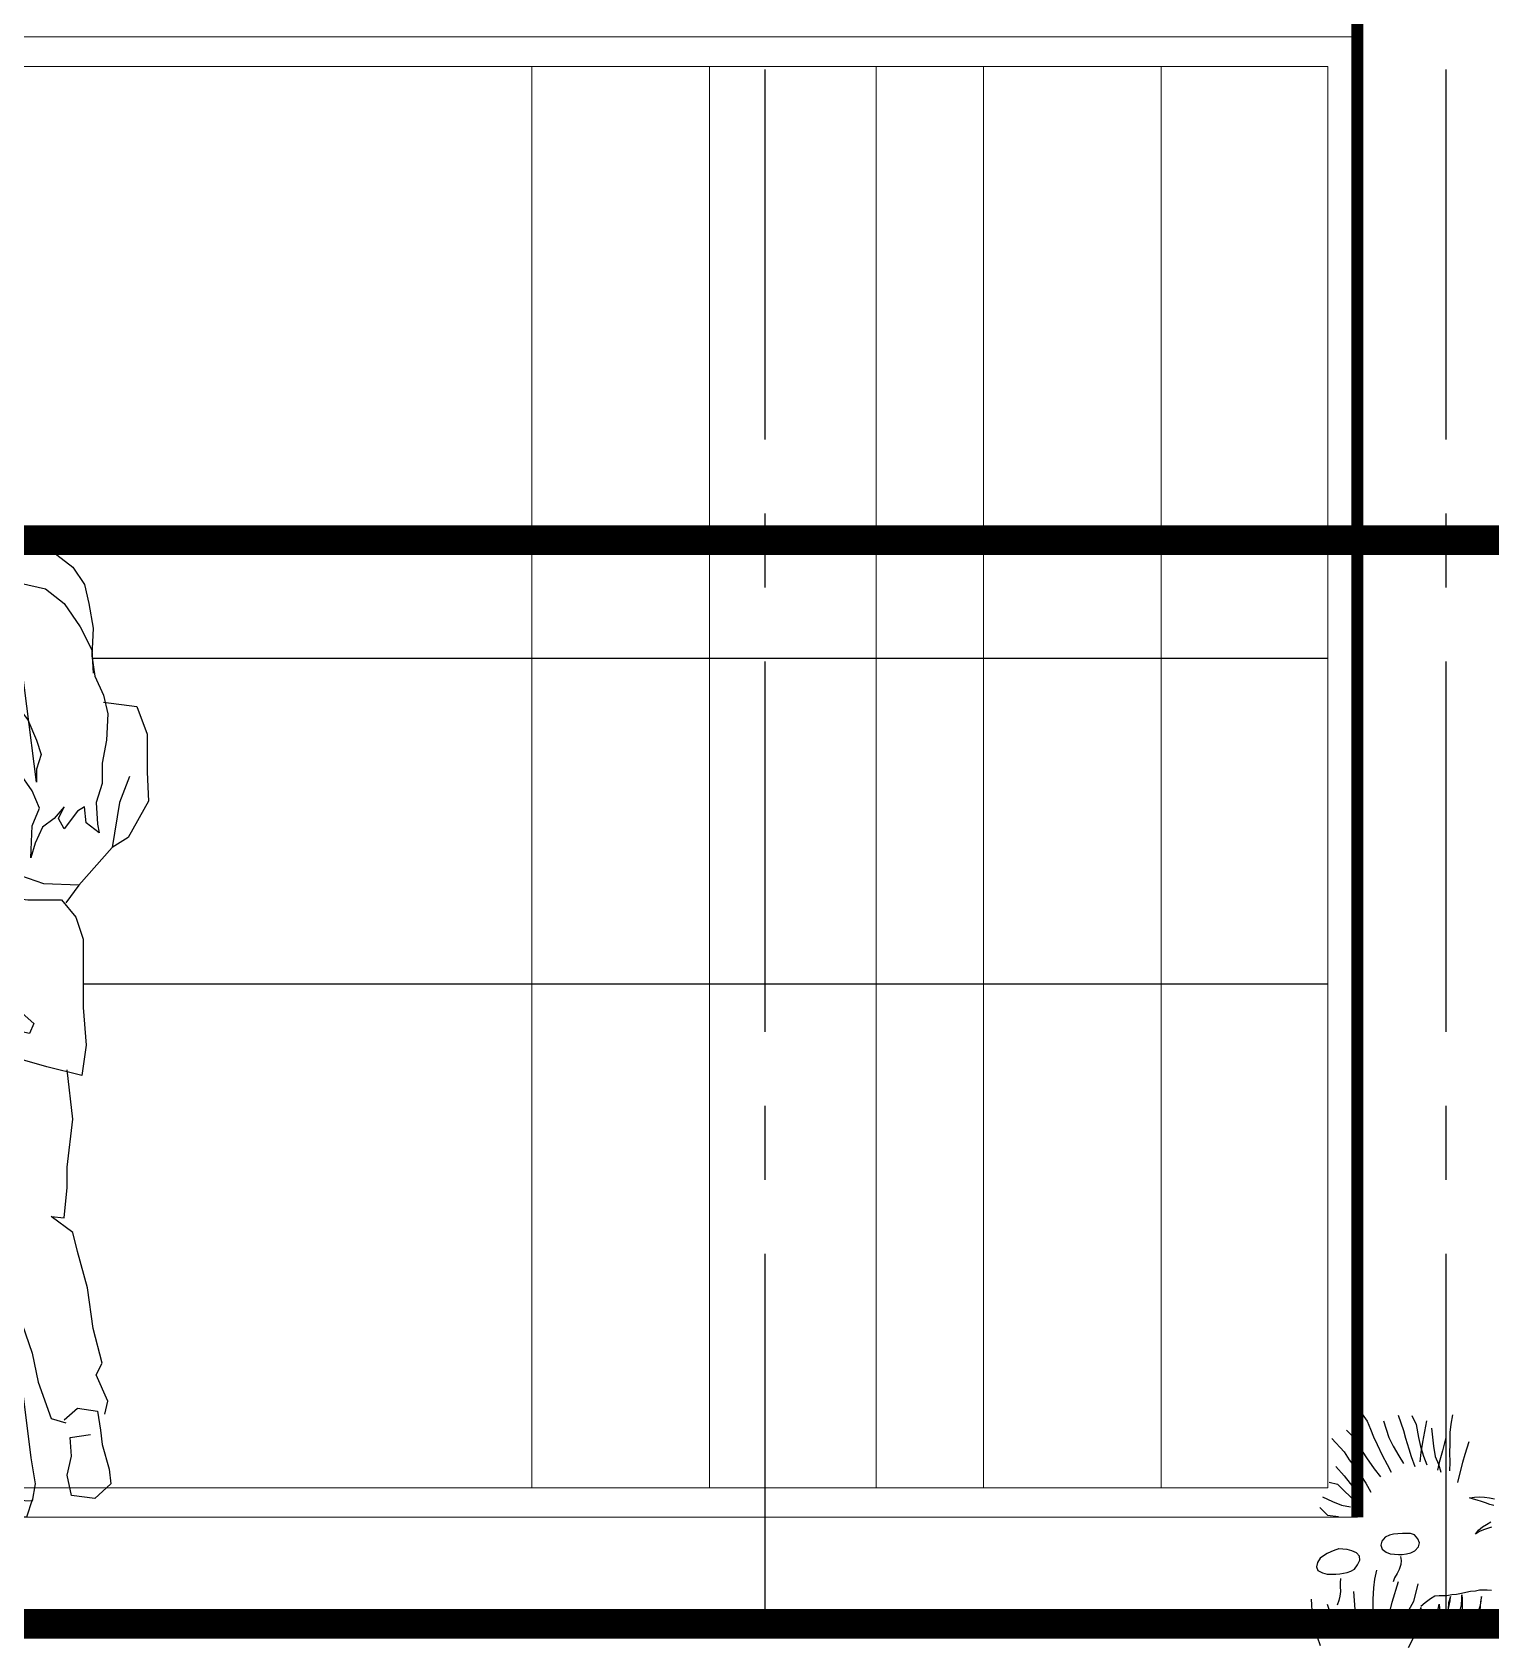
# Model space of a CAD drawing. Header units: metres. Extents: x -58 to 722, y -1100 to 345.
# Drawn here: x 28.999 to 31.461, y 103.931 to 106.659 of the extents above; entities that cross this region are included whole.
import ezdxf

# ---------------------------------------------------------------- set-up
doc = ezdxf.new("R2010")
doc.units = ezdxf.units.M
doc.header["$MEASUREMENT"] = 0
doc.linetypes.add('CENTER2', pattern=[1.125, 0.75, -0.125, 0.125, -0.125])
doc.linetypes.add('CENTERX2', pattern=[4, 2.5, -0.5, 0.5, -0.5])
doc.layers.get('0').update_dxf_attribs({"color": 255})
doc.layers.add('FSR_ARQ_002MURO', color=150, linetype='Continuous', lineweight=30)
doc.layers.add('FSR_ARQ_013VENTANAS', color=4, linetype='Continuous', lineweight=5)
for name, color, linetype in [('FSR_ARQ_005VEGETACION', 64, 'Continuous'), ('FSR_ARQ_008MOBILIARIO', 115, 'Continuous'), ('FSR_ARQ_016EJES', 135, 'CENTER2'), ('FSR_ARQ_024LINEACORTE', 10, 'Continuous')]:
    doc.layers.add(name, color=color, linetype=linetype)

# ---------------------------------------------------------------- blocks, each defined once
blk = doc.blocks.new('arbustos 01')
at = {"layer": 'FSR_ARQ_005VEGETACION', "color": 104}
for p, q in [((189.3684, -31.6917), (189.3717, -31.709)), ((189.381, -31.7002), (189.381, -31.7343)), ((189.4449, -31.6932), (189.4369, -31.7097)), ((189.4707, -31.6923), (189.4602, -31.7214)), ((189.5421, -31.6843), (189.5284, -31.7034)), ((189.3717, -31.709), (189.3735, -31.725)), ((189.3735, -31.725), (189.3737, -31.7464)), ((189.4077, -31.7169), (189.4041, -31.7505)), ((189.4175, -31.703), (189.425, -31.7433)), ((189.4369, -31.7097), (189.4322, -31.7345)), ((189.4602, -31.7214), (189.4565, -31.7358)), ((189.4979, -31.703), (189.4882, -31.7344)), ((189.5225, -31.7185), (189.5167, -31.7329)), ((189.5284, -31.7034), (189.5225, -31.7185)), ((189.5676, -31.7205), (189.5526, -31.7358)), ((189.3382, -31.7421), (189.3453, -31.7663)), ((189.3737, -31.7464), (189.374, -31.7631)), ((189.381, -31.7343), (189.3873, -31.7593)), ((189.3873, -31.7593), (189.3938, -31.781)), ((189.4041, -31.7505), (189.4009, -31.7698)), ((189.4284, -31.7511), (189.4231, -31.7696)), ((189.425, -31.7433), (189.428, -31.7627)), ((189.4322, -31.7345), (189.4284, -31.7511)), ((189.4505, -31.7558), (189.446, -31.7702)), ((189.4565, -31.7358), (189.4505, -31.7558)), ((189.4796, -31.7508), (189.4695, -31.7686)), ((189.4882, -31.7344), (189.4796, -31.7508)), ((189.5101, -31.7473), (189.5007, -31.7672)), ((189.5167, -31.7329), (189.5101, -31.7473)), ((189.5426, -31.7529), (189.5297, -31.7727)), ((189.5526, -31.7358), (189.5426, -31.7529)), ((189.5715, -31.7611), (189.5621, -31.7762)), ((189.5951, -31.736), (189.5715, -31.7611)), ((189.3453, -31.7663), (189.3498, -31.781)), ((189.3498, -31.781), (189.3549, -31.8005)), ((189.374, -31.7631), (189.3736, -31.7804)), ((189.3736, -31.7804), (189.374, -31.797)), ((189.395, -31.7842), (189.3905, -31.7994)), ((189.3938, -31.781), (189.3969, -31.7956)), ((189.4009, -31.7698), (189.395, -31.7842)), ((189.4231, -31.7696), (189.4165, -31.7854)), ((189.428, -31.7627), (189.4297, -31.7801)), ((189.446, -31.7702), (189.4394, -31.7888)), ((189.4695, -31.7686), (189.4602, -31.7829)), ((189.4913, -31.785), (189.4834, -31.7994)), ((189.5007, -31.7672), (189.4913, -31.785)), ((189.5297, -31.7727), (189.5154, -31.7931)), ((189.5621, -31.7762), (189.5472, -31.7952)), ((189.5872, -31.7885), (189.5715, -31.8062)), ((189.3549, -31.8005), (189.3594, -31.8186)), ((189.5154, -31.7931), (189.5039, -31.8081)), ((189.5314, -31.8198), (189.522, -31.8369)), ((189.5472, -31.7952), (189.5314, -31.8198)), ((189.5608, -31.8205), (189.5458, -31.8382)), ((189.5715, -31.8062), (189.5608, -31.8205)), ((189.5841, -31.8216), (189.5707, -31.8358)), ((189.6002, -31.8181), (189.5841, -31.8216)), ((189.2989, -31.8473), (189.2897, -31.8496)), ((189.3088, -31.8461), (189.2989, -31.8473)), ((189.3186, -31.8459), (189.3088, -31.8461)), ((189.3143, -31.8545), (189.3222, -31.852)), ((189.3273, -31.8462), (189.3186, -31.8459)), ((189.3222, -31.852), (189.3294, -31.8499)), ((189.3366, -31.8476), (189.3273, -31.8462)), ((189.3294, -31.8499), (189.3366, -31.8476)), ((189.5707, -31.8358), (189.553, -31.852)), ((189.6123, -31.8454), (189.5937, -31.8544)), ((189.2911, -31.8621), (189.2988, -31.8597)), ((189.2988, -31.8597), (189.3068, -31.8569)), ((189.3068, -31.8569), (189.3143, -31.8545)), ((189.5769, -31.861), (189.5602, -31.8641)), ((189.5937, -31.8544), (189.5769, -31.861)), ((189.6028, -31.8803), (189.5826, -31.8826)), ((189.6174, -31.8656), (189.6028, -31.8803)), ((189.2955, -31.9026), (189.3031, -31.9051)), ((189.3048, -31.8973), (189.2967, -31.8927)), ((189.3031, -31.9051), (189.3105, -31.9076)), ((189.312, -31.9016), (189.3048, -31.8973)), ((189.3105, -31.9076), (189.3178, -31.9104)), ((189.3198, -31.9082), (189.312, -31.9016)), ((189.3178, -31.9104), (189.3252, -31.9156)), ((189.3252, -31.9156), (189.3198, -31.9082)), ((189.4401, -31.917), (189.4473, -31.9141)), ((189.4473, -31.9141), (189.4548, -31.9142)), ((189.4548, -31.9142), (189.4619, -31.9144)), ((189.4304, -31.9318), (189.4334, -31.9244)), ((189.4322, -31.9391), (189.4304, -31.9318)), ((189.4393, -31.9468), (189.4322, -31.9391)), ((189.4334, -31.9244), (189.4401, -31.917)), ((189.4625, -31.9144), (189.4708, -31.9149)), ((189.4708, -31.9149), (189.4793, -31.9159)), ((189.4793, -31.9159), (189.4866, -31.9175)), ((189.4866, -31.9175), (189.495, -31.9211)), ((189.5005, -31.9435), (189.4929, -31.9496)), ((189.495, -31.9211), (189.5014, -31.9289)), ((189.5029, -31.9362), (189.5005, -31.9435)), ((189.5014, -31.9289), (189.5029, -31.9362)), ((189.5661, -31.9446), (189.5744, -31.9437)), ((189.5744, -31.9437), (189.5823, -31.9429)), ((189.582, -31.9429), (189.5892, -31.9455)), ((189.4467, -31.9506), (189.4393, -31.9468)), ((189.4546, -31.9524), (189.4467, -31.9506)), ((189.4627, -31.9535), (189.4546, -31.9524)), ((189.4698, -31.9536), (189.4627, -31.9535)), ((189.4658, -31.9576), (189.4647, -31.9651)), ((189.4647, -31.9651), (189.4654, -31.9727)), ((189.4654, -31.9727), (189.4689, -31.9818)), ((189.4771, -31.9532), (189.4698, -31.9536)), ((189.4852, -31.9523), (189.4771, -31.9532)), ((189.4929, -31.9496), (189.4852, -31.9523)), ((189.5425, -31.9647), (189.5432, -31.9572)), ((189.5466, -31.9732), (189.5425, -31.9647)), ((189.5432, -31.9572), (189.5484, -31.9507)), ((189.5524, -31.981), (189.5466, -31.9732)), ((189.5484, -31.9507), (189.5572, -31.9467)), ((189.5572, -31.9467), (189.5661, -31.9446)), ((189.5892, -31.9455), (189.5967, -31.9487)), ((189.5967, -31.9487), (189.6038, -31.9522)), ((189.6038, -31.9522), (189.6105, -31.956)), ((189.6105, -31.956), (189.617, -31.9605)), ((189.617, -31.9605), (189.6221, -31.9691)), ((189.6221, -31.9691), (189.6234, -31.9771)), ((189.4689, -31.9818), (189.4726, -31.9896)), ((189.4705, -32.0048), (189.4821, -32.0441)), ((189.4705, -32.0048), (189.4821, -32.0441)), ((189.4726, -31.9896), (189.4771, -31.9975)), ((189.4771, -31.9975), (189.4797, -32.0048)), ((189.5114, -31.983), (189.515, -32.0002)), ((189.515, -32.0002), (189.517, -32.0161)), ((189.5594, -31.9852), (189.5524, -31.981)), ((189.5661, -31.9875), (189.5594, -31.9852)), ((189.5731, -31.989), (189.5661, -31.9875)), ((189.5802, -31.9901), (189.5731, -31.989)), ((189.5786, -31.9987), (189.5795, -32.0068)), ((189.5786, -31.9987), (189.5795, -32.0068)), ((189.5876, -31.9906), (189.5802, -31.9901)), ((189.595, -31.9906), (189.5876, -31.9906)), ((189.6034, -31.9905), (189.595, -31.9906)), ((189.6122, -31.9879), (189.6034, -31.9905)), ((189.621, -31.9839), (189.6122, -31.9879)), ((189.6234, -31.9771), (189.621, -31.9839)), ((189.2952, -32.0211), (189.3034, -32.0205)), ((189.3034, -32.0205), (189.3108, -32.0206)), ((189.3108, -32.0206), (189.3182, -32.0207)), ((189.3149, -32.0416), (189.3144, -32.0325)), ((189.3144, -32.0325), (189.3161, -32.0428)), ((189.3182, -32.0207), (189.3256, -32.0223)), ((189.3256, -32.0223), (189.3345, -32.0232)), ((189.3345, -32.0232), (189.3434, -32.0248)), ((189.3434, -32.0248), (189.3515, -32.0271)), ((189.351, -32.0297), (189.3506, -32.0372)), ((189.3508, -32.0378), (189.351, -32.0297)), ((189.3515, -32.0271), (189.3612, -32.0287)), ((189.3612, -32.0287), (189.3701, -32.0296)), ((189.3701, -32.0296), (189.379, -32.0312)), ((189.3728, -32.0405), (189.3726, -32.0327)), ((189.3726, -32.0327), (189.3758, -32.0445)), ((189.379, -32.0312), (189.3864, -32.0313)), ((189.3864, -32.0313), (189.3938, -32.0314)), ((189.3938, -32.0314), (189.402, -32.0322)), ((189.402, -32.0322), (189.4101, -32.0368)), ((189.4334, -32.0087), (189.4419, -32.0417)), ((189.4334, -32.0087), (189.4419, -32.0417)), ((189.517, -32.0161), (189.5177, -32.0376)), ((189.5541, -32.0231), (189.5516, -32.0567)), ((189.5541, -32.0231), (189.5516, -32.0567)), ((189.5791, -32.0141), (189.5789, -32.0234)), ((189.5791, -32.0141), (189.5789, -32.0234)), ((189.5789, -32.0234), (189.5798, -32.0322)), ((189.5789, -32.0234), (189.5798, -32.0322)), ((189.5795, -32.0068), (189.5791, -32.0141)), ((189.5795, -32.0068), (189.5791, -32.0141)), ((189.5798, -32.0322), (189.5821, -32.0402)), ((189.5798, -32.0322), (189.5821, -32.0402)), ((189.3042, -32.0752), (189.2932, -32.0609)), ((189.3163, -32.0488), (189.3149, -32.0416)), ((189.3161, -32.0428), (189.3169, -32.0509)), ((189.3189, -32.0585), (189.3163, -32.0488)), ((189.3169, -32.0509), (189.3171, -32.0594)), ((189.3171, -32.0594), (189.3169, -32.0702)), ((189.3218, -32.0664), (189.3189, -32.0585)), ((189.3502, -32.0616), (189.3498, -32.0698)), ((189.3503, -32.0538), (189.3502, -32.0616)), ((189.3504, -32.0457), (189.3503, -32.0538)), ((189.3506, -32.0372), (189.3504, -32.0457)), ((189.3519, -32.0484), (189.3508, -32.0378)), ((189.3536, -32.0563), (189.3519, -32.0484)), ((189.3562, -32.0638), (189.3536, -32.0563)), ((189.3639, -32.076), (189.3562, -32.0638)), ((189.3745, -32.0493), (189.3728, -32.0405)), ((189.3765, -32.0575), (189.3745, -32.0493)), ((189.3758, -32.0445), (189.3765, -32.0572)), ((189.3765, -32.0572), (189.3764, -32.0665)), ((189.3788, -32.0653), (189.3765, -32.0575)), ((189.3817, -32.0726), (189.3788, -32.0653)), ((189.3935, -32.0472), (189.3928, -32.055)), ((189.3928, -32.055), (189.393, -32.0658)), ((189.3952, -32.0562), (189.3935, -32.0472)), ((189.3963, -32.065), (189.3952, -32.0562)), ((189.3998, -32.0756), (189.3963, -32.065)), ((189.4101, -32.0368), (189.4196, -32.0444)), ((189.412, -32.0599), (189.4249, -32.0816)), ((189.412, -32.0599), (189.4249, -32.0816)), ((189.4196, -32.0444), (189.4277, -32.0512)), ((189.4278, -32.053), (189.4277, -32.0603)), ((189.4277, -32.0603), (189.4279, -32.0675)), ((189.4289, -32.0612), (189.4278, -32.053)), ((189.4303, -32.0685), (189.4289, -32.0612)), ((189.4419, -32.0417), (189.4544, -32.0643)), ((189.4419, -32.0417), (189.4544, -32.0643)), ((189.4544, -32.0643), (189.4661, -32.0836)), ((189.4544, -32.0643), (189.4661, -32.0836)), ((189.4821, -32.0441), (189.4872, -32.0631)), ((189.4821, -32.0441), (189.4872, -32.0631)), ((189.4872, -32.0631), (189.4907, -32.0802)), ((189.4872, -32.0631), (189.4907, -32.0802)), ((189.5177, -32.0376), (189.5183, -32.0542)), ((189.5183, -32.0542), (189.5182, -32.0716)), ((189.5516, -32.0567), (189.549, -32.0761)), ((189.5516, -32.0567), (189.549, -32.0761)), ((189.5821, -32.0402), (189.585, -32.049)), ((189.5821, -32.0402), (189.585, -32.049)), ((189.6035, -32.0472), (189.5979, -32.0641)), ((189.6035, -32.0472), (189.5979, -32.0641)), ((189.5979, -32.0641), (189.5997, -32.0861)), ((189.5979, -32.0641), (189.5997, -32.0861)), ((189.6335, -32.0376), (189.6321, -32.0704)), ((189.6335, -32.0376), (189.6321, -32.0704)), ((189.3129, -32.078), (189.3042, -32.0752)), ((189.3169, -32.0702), (189.3129, -32.078)), ((189.3265, -32.0737), (189.3218, -32.0664)), ((189.3382, -32.0829), (189.3265, -32.0737)), ((189.347, -32.0776), (189.3382, -32.0829)), ((189.3417, -32.0668), (189.3491, -32.0728)), ((189.3461, -32.0937), (189.3444, -32.0841)), ((189.3508, -32.1029), (189.3461, -32.0937)), ((189.3498, -32.0698), (189.347, -32.0776)), ((189.3491, -32.0728), (189.3572, -32.0796)), ((189.3572, -32.0796), (189.3645, -32.0849)), ((189.3612, -32.09), (189.359, -32.0984)), ((189.3638, -32.0979), (189.3612, -32.09)), ((189.3724, -32.0752), (189.3639, -32.076)), ((189.3645, -32.0849), (189.3726, -32.0895)), ((189.3764, -32.0665), (189.3724, -32.0752)), ((189.3726, -32.0895), (189.3807, -32.0955)), ((189.3777, -32.0945), (189.377, -32.102)), ((189.3806, -32.1021), (189.3777, -32.0945)), ((189.3807, -32.0955), (189.3881, -32.1015)), ((189.3897, -32.0821), (189.3817, -32.0726)), ((189.3926, -32.0746), (189.3897, -32.0821)), ((189.393, -32.0658), (189.3926, -32.0746)), ((189.4084, -32.085), (189.3998, -32.0756)), ((189.4159, -32.0888), (189.4084, -32.085)), ((189.4235, -32.0846), (189.4159, -32.0888)), ((189.4275, -32.0766), (189.4235, -32.0846)), ((189.4249, -32.0816), (189.433, -32.0946)), ((189.4249, -32.0816), (189.433, -32.0946)), ((189.4279, -32.0675), (189.4275, -32.0766)), ((189.433, -32.0946), (189.4428, -32.1122)), ((189.433, -32.0946), (189.4428, -32.1122)), ((189.4661, -32.0836), (189.4728, -32.097)), ((189.4661, -32.0836), (189.4728, -32.097)), ((189.5182, -32.0716), (189.5189, -32.0882)), ((189.5436, -32.0907), (189.5396, -32.106)), ((189.5436, -32.0907), (189.5396, -32.106)), ((189.549, -32.0761), (189.5436, -32.0907)), ((189.549, -32.0761), (189.5436, -32.0907)), ((189.5726, -32.0902), (189.5723, -32.0978)), ((189.5726, -32.0902), (189.5723, -32.0978)), ((189.5727, -32.0827), (189.5726, -32.0902)), ((189.5727, -32.0827), (189.5726, -32.0902)), ((189.5731, -32.0751), (189.5727, -32.0827)), ((189.5731, -32.0751), (189.5727, -32.0827)), ((189.5753, -32.0674), (189.5731, -32.0751)), ((189.5753, -32.0674), (189.5731, -32.0751)), ((189.5997, -32.0861), (189.6, -32.1078)), ((189.5997, -32.0861), (189.6, -32.1078)), ((189.6278, -32.0885), (189.6225, -32.1082)), ((189.6278, -32.0885), (189.6225, -32.1082)), ((189.6321, -32.0704), (189.6278, -32.0885)), ((189.6321, -32.0704), (189.6278, -32.0885)), ((189.359, -32.0984), (189.3508, -32.1029)), ((189.3694, -32.1052), (189.3638, -32.0979)), ((189.377, -32.102), (189.3694, -32.1052)), ((189.3881, -32.1015), (189.3806, -32.1021)), ((189.3881, -32.1015), (189.3962, -32.1024)), ((189.3962, -32.1024), (189.4036, -32.1047)), ((189.4036, -32.1047), (189.4125, -32.1063)), ((189.4125, -32.1063), (189.4206, -32.1072)), ((189.4206, -32.1072), (189.4288, -32.1095)), ((189.4428, -32.1122), (189.4517, -32.1287)), ((189.4428, -32.1122), (189.4517, -32.1287)), ((189.5723, -32.0978), (189.5722, -32.1053)), ((189.5723, -32.0978), (189.5722, -32.1053)), ((189.6225, -32.1082), (189.617, -32.1245)), ((189.6225, -32.1082), (189.617, -32.1245))]:
    blk.add_line(p, q, dxfattribs=at)
blk = doc.blocks.new('A$C097E3A36')
for p, q in [((0.2012, 1.651), (0.1693, 1.6363)), ((0.2306, 1.6461), (0.2012, 1.651)), ((0.238, 1.6265), (0.2306, 1.6461)), ((0.1693, 1.6363), (0.1276, 1.6044)), ((0.1889, 1.2413), (0.238, 1.6265)), ((0.238, 1.6265), (0.2159, 1.5774)), ((0.2674, 1.6314), (0.238, 1.6265)), ((0.287, 1.6289), (0.2674, 1.6314)), ((0.2919, 1.5848), (0.287, 1.6289)), ((0.1276, 1.6044), (0.1079, 1.575)), ((0.2919, 1.5357), (0.2919, 1.5848)), ((0.1079, 1.575), (0.1006, 1.5431)), ((0.1742, 1.5676), (0.1423, 1.5431)), ((0.2159, 1.5774), (0.1742, 1.5676)), ((0.1006, 1.5431), (0.0932, 1.5014)), ((0.1423, 1.5431), (0.1153, 1.5038)), ((0.2944, 1.5087), (0.2919, 1.5357)), ((0.0932, 1.5014), (0.0957, 1.4548)), ((0.1153, 1.5038), (0.0957, 1.4646)), ((0.287, 1.4474), (0.2944, 1.5087)), ((0.3606, 1.5087), (0.3533, 1.4867)), ((0.3704, 1.4891), (0.3606, 1.5063)), ((0.3606, 1.5063), (0.3606, 1.5063)), ((0.3803, 1.5112), (0.3704, 1.4891)), ((0.3999, 1.4989), (0.3803, 1.5112)), ((0.2478, 1.4646), (0.238, 1.4891)), ((0.3582, 1.4768), (0.341, 1.4621)), ((0.3533, 1.4867), (0.368, 1.4719)), ((0.417, 1.4965), (0.3999, 1.4989)), ((0.4342, 1.494), (0.417, 1.4965)), ((0.4538, 1.4818), (0.4342, 1.494)), ((0.4735, 1.445), (0.4538, 1.4818)), ((0.0957, 1.4548), (0.0908, 1.4204)), ((0.0957, 1.4646), (0.0932, 1.4253)), ((0.2527, 1.4376), (0.2478, 1.4646)), ((0.2478, 1.4474), (0.2478, 1.4106)), ((0.2625, 1.4082), (0.287, 1.4474)), ((0.341, 1.4621), (0.3287, 1.4376)), ((0.368, 1.4719), (0.3753, 1.4548)), ((0.3753, 1.4548), (0.3753, 1.44)), ((0.0908, 1.4204), (0.0761, 1.3885)), ((0.2551, 1.4008), (0.2527, 1.4376)), ((0.3287, 1.4376), (0.3336, 1.418)), ((0.3753, 1.44), (0.3852, 1.4204)), ((0.3852, 1.4204), (0.3852, 1.3934)), ((0.3876, 1.44), (0.4072, 1.4327)), ((0.4072, 1.4327), (0.4121, 1.4082)), ((0.4808, 1.4204), (0.4735, 1.445)), ((0.4784, 1.3812), (0.4808, 1.4204)), ((0.2478, 1.4106), (0.2232, 1.3714)), ((0.2502, 1.3763), (0.2551, 1.4008)), ((0.3238, 1.4082), (0.3214, 1.3861)), ((0.3336, 1.418), (0.3238, 1.4082)), ((0.3852, 1.3934), (0.3753, 1.3714)), ((0.4121, 1.4082), (0.4072, 1.3861)), ((0.4612, 1.391), (0.4588, 1.418)), ((0.0196, 1.3689), (0.0025, 1.3223)), ((0.0761, 1.3763), (0.0196, 1.3689)), ((0.0761, 1.3885), (0.0687, 1.3566)), ((0.2232, 1.3714), (0.2036, 1.3468)), ((0.2699, 1.3738), (0.2502, 1.391)), ((0.2576, 1.3321), (0.2502, 1.3763)), ((0.3067, 1.3714), (0.2699, 1.3738)), ((0.3459, 1.3591), (0.3067, 1.3714)), ((0.3214, 1.3861), (0.3238, 1.3738)), ((0.3753, 1.3714), (0.368, 1.3468)), ((0.4072, 1.3861), (0.4048, 1.364)), ((0.4048, 1.364), (0.4048, 1.3444)), ((0.4342, 1.3738), (0.4416, 1.3591)), ((0.4588, 1.364), (0.4612, 1.391)), ((0.4612, 1.364), (0.4784, 1.3812)), ((0.0687, 1.3566), (0.0711, 1.3125)), ((0.2036, 1.3468), (0.1889, 1.3125)), ((0.3729, 1.3395), (0.3459, 1.3591)), ((0.368, 1.3468), (0.3803, 1.3247)), ((0.3876, 1.3051), (0.3729, 1.3395)), ((0.4048, 1.3444), (0.4121, 1.3346)), ((0.4391, 1.3247), (0.4514, 1.3419)), ((0.4416, 1.3591), (0.4514, 1.3517)), ((0.4514, 1.3517), (0.4588, 1.3493)), ((0.4514, 1.3419), (0.4538, 1.3444)), ((0.0025, 1.3223), (0.0025, 1.2585)), ((0.0711, 1.3125), (0.0785, 1.2732)), ((0.1889, 1.3125), (0.1815, 1.2879)), ((0.2478, 1.2978), (0.2576, 1.3321)), ((0.3803, 1.3247), (0.4023, 1.3149)), ((0.4023, 1.3149), (0.4244, 1.3247)), ((0.4121, 1.3346), (0.4244, 1.3272)), ((0.4244, 1.3272), (0.4391, 1.3247)), ((0.4612, 1.2978), (0.4367, 1.3149)), ((0.1815, 1.2879), (0.1889, 1.2634)), ((0.2306, 1.2757), (0.2478, 1.2978)), ((0.4072, 1.2536), (0.3876, 1.3051)), ((0.4857, 1.2757), (0.4612, 1.2978)), ((0.0025, 1.2585), (0, 1.2094)), ((0.0785, 1.2732), (0.0785, 1.2389)), ((0.1889, 1.2634), (0.1889, 1.2413)), ((0.1963, 1.2266), (0.2183, 1.2585)), ((0.2183, 1.2585), (0.2306, 1.2757)), ((0.4808, 1.234), (0.4857, 1.2757)), ((0.0319, 1.2511), (0.0491, 1.207)), ((0.0785, 1.2389), (0.0883, 1.207)), ((0.2993, 1.2389), (0.3189, 1.1972)), ((0.4121, 1.1996), (0.4072, 1.2536)), ((0.444, 1.207), (0.4121, 1.2389)), ((0.4121, 1.2389), (0.4121, 1.2389)), ((0.471, 1.1677), (0.4808, 1.234)), ((0, 1.2094), (0.0343, 1.1481)), ((0.0491, 1.207), (0.0613, 1.1309)), ((0.0883, 1.207), (0.0859, 1.1702)), ((0.184, 1.1972), (0.1963, 1.2266)), ((0.4538, 1.1726), (0.444, 1.207)), ((0.1055, 1.1726), (0.1079, 1.1996)), ((0.1079, 1.1996), (0.1202, 1.1923)), ((0.1202, 1.1923), (0.1423, 1.1628)), ((0.1521, 1.18), (0.1423, 1.1996)), ((0.1423, 1.1996), (0.1595, 1.18)), ((0.1423, 1.1628), (0.1521, 1.18)), ((0.1595, 1.18), (0.1791, 1.1653)), ((0.1963, 1.1677), (0.184, 1.1972)), ((0.3189, 1.1972), (0.3533, 1.1702)), ((0.4318, 1.1555), (0.4121, 1.1996)), ((0.0343, 1.1481), (0.0613, 1.1309)), ((0.0834, 1.1555), (0.1055, 1.1726)), ((0.0859, 1.1702), (0.0834, 1.1555)), ((0.1791, 1.1653), (0.1914, 1.1383)), ((0.1987, 1.1138), (0.1963, 1.1677)), ((0.3582, 1.1653), (0.3435, 1.1432)), ((0.3533, 1.1702), (0.3827, 1.1358)), ((0.4637, 1.1211), (0.4318, 1.1555)), ((0.4686, 1.1162), (0.4538, 1.1726)), ((0.4686, 1.1187), (0.471, 1.1677)), ((0.0613, 1.1309), (0.1178, 1.0672)), ((0.1914, 1.1383), (0.1987, 1.1138)), ((0.3435, 1.1432), (0.3287, 1.1089)), ((0.3312, 1.0941), (0.3385, 1.1187)), ((0.3827, 1.1358), (0.3974, 1.0917)), ((0.498, 1.0917), (0.4637, 1.1211)), ((0.1766, 1.0696), (0.2551, 1.0966)), ((0.3336, 1.1064), (0.3017, 1.0819)), ((0.3287, 1.1089), (0.3435, 1.0843)), ((0.3459, 1.0745), (0.3312, 1.0941)), ((0.3974, 1.0917), (0.4244, 1.0524)), ((0.4906, 1.0598), (0.498, 1.0917)), ((0.1178, 1.0672), (0.1766, 1.0696)), ((0.1178, 1.0672), (0.1398, 1.0377)), ((0.2748, 1.0647), (0.2674, 1.05)), ((0.3017, 1.0819), (0.2748, 1.0647)), ((0.3435, 1.0843), (0.3631, 1.0524)), ((0.3557, 1.0475), (0.3459, 1.0745)), ((0.1472, 1.0426), (0.1227, 1.0132)), ((0.2036, 1.0426), (0.1472, 1.0426)), ((0.2674, 1.05), (0.2036, 1.0426)), ((0.2674, 1.05), (0.26, 0.9813)), ((0.3729, 1.0304), (0.3557, 1.0475)), ((0.3631, 1.0524), (0.3753, 1.0279)), ((0.4023, 1.0304), (0.4293, 1.0377)), ((0.4072, 1.0328), (0.4342, 1.0402)), ((0.4244, 1.0524), (0.4588, 1.0402)), ((0.4588, 1.0402), (0.4906, 1.0598)), ((0.1227, 1.0132), (0.1104, 0.9764)), ((0.3091, 0.9911), (0.3189, 1.0205)), ((0.3189, 1.0205), (0.3484, 1.0304)), ((0.3484, 1.0304), (0.3729, 1.0304)), ((0.3729, 1.0304), (0.4023, 1.0304)), ((0.3753, 1.0279), (0.4072, 1.0328)), ((0.4048, 1.0034), (0.3778, 1.0304)), ((0.3067, 0.9347), (0.3091, 0.9911)), ((0.4244, 0.9347), (0.4048, 1.0034)), ((0.1104, 0.9764), (0.1104, 0.9249)), ((0.26, 0.9813), (0.2502, 0.9249)), ((0.2919, 0.9003), (0.3067, 0.9347)), ((0.4489, 0.8562), (0.4244, 0.9347)), ((0.1104, 0.9249), (0.1104, 0.8611)), ((0.2502, 0.9249), (0.2306, 0.8807)), ((0.2821, 0.866), (0.2919, 0.9003)), ((0.2306, 0.8807), (0.2134, 0.8513)), ((0.1104, 0.8611), (0.1055, 0.7973)), ((0.2134, 0.8513), (0.1938, 0.8341)), ((0.2723, 0.8341), (0.2821, 0.866)), ((0.3876, 0.8267), (0.4244, 0.8513)), ((0.4244, 0.8513), (0.4489, 0.8562)), ((0.4489, 0.8562), (0.444, 0.8218)), ((0.1938, 0.8341), (0.2012, 0.8169)), ((0.2012, 0.8169), (0.2355, 0.8243)), ((0.2355, 0.8243), (0.2723, 0.8341)), ((0.3361, 0.8071), (0.3876, 0.8267)), ((0.444, 0.8218), (0.4097, 0.8022)), ((0.1055, 0.7973), (0.1128, 0.7458)), ((0.2944, 0.7826), (0.3361, 0.8071)), ((0.3999, 0.7286), (0.4023, 0.8071)), ((0.1717, 0.7605), (0.2404, 0.7801)), ((0.2404, 0.7801), (0.2944, 0.7826)), ((0.2772, 0.7703), (0.2723, 0.6673)), ((0.1128, 0.7458), (0.1717, 0.7605)), ((0.1276, 0.6722), (0.1374, 0.7556)), ((0.3803, 0.6575), (0.3999, 0.7286)), ((0.1374, 0.5912), (0.1276, 0.6722)), ((0.2723, 0.6673), (0.2699, 0.5863)), ((0.3533, 0.5618), (0.3803, 0.6575)), ((0.1374, 0.5569), (0.1374, 0.5912)), ((0.2699, 0.5863), (0.2404, 0.4465)), ((0.1423, 0.5054), (0.1374, 0.5569)), ((0.3385, 0.4489), (0.3533, 0.5618)), ((0.1276, 0.4808), (0.1644, 0.5078)), ((0.1644, 0.5078), (0.1423, 0.5054)), ((0.1202, 0.4489), (0.1276, 0.4808)), ((0.103, 0.3876), (0.1202, 0.4489)), ((0.2404, 0.4465), (0.2159, 0.3435)), ((0.3165, 0.3852), (0.3385, 0.4489)), ((0.0932, 0.3189), (0.103, 0.3876)), ((0.2306, 0.3974), (0.2134, 0.3263)), ((0.3017, 0.3238), (0.3165, 0.3852)), ((0.2159, 0.3435), (0.2282, 0.3165)), ((0.0785, 0.26), (0.0932, 0.3189)), ((0.2134, 0.3263), (0.1963, 0.2772)), ((0.2282, 0.3165), (0.2134, 0.2183)), ((0.2968, 0.2257), (0.3017, 0.3238)), ((0.1963, 0.2772), (0.1864, 0.2282)), ((0.0883, 0.2404), (0.0785, 0.26)), ((0.0687, 0.1963), (0.0883, 0.2404)), ((0.1864, 0.2282), (0.1644, 0.1668)), ((0.2134, 0.2183), (0.1987, 0.1006)), ((0.2944, 0.1251), (0.2968, 0.2257)), ((0.0736, 0.1742), (0.0687, 0.1963)), ((0.0859, 0.1791), (0.081, 0.1472)), ((0.1202, 0.184), (0.0859, 0.1791)), ((0.1423, 0.1644), (0.1202, 0.184)), ((0.1644, 0.1668), (0.1398, 0.1595)), ((0.081, 0.1472), (0.0785, 0.1227)), ((0.1325, 0.1349), (0.0981, 0.1398)), ((0.0785, 0.1227), (0.0662, 0.081)), ((0.13, 0.103), (0.1325, 0.1349)), ((0.2895, 0.0515), (0.2944, 0.1251)), ((0.1374, 0.0711), (0.13, 0.103)), ((0.1987, 0.1006), (0.1914, 0.0564)), ((0.0662, 0.081), (0.0638, 0.0564)), ((0.0638, 0.0564), (0.0908, 0.0319)), ((0.13, 0.0368), (0.1374, 0.0711)), ((0.1914, 0.0564), (0.1963, 0.027)), ((0.3116, 0.0564), (0.287, 0.0589)), ((0.3116, 0.0319), (0.3116, 0.0564)), ((0.0908, 0.0319), (0.13, 0.0368)), ((0.1963, 0.027), (0.2453, 0.0294)), ((0.1963, 0.0294), (0.2061, 0)), ((0.2453, 0.0294), (0.2895, 0.0515)), ((0.2772, 0.0123), (0.3116, 0.0319)), ((0.2404, 0), (0.2772, 0.0123)), ((0.2061, 0), (0.2404, 0))]:
    blk.add_line(p, q)

msp = doc.modelspace()

# ---------------------------------------------------------------- linework, layer by layer
at = {"layer": 'FSR_ARQ_002MURO', "lineweight": 0}
for p, q in [((31.2364, 106.6515), (26.5614, 106.6515)), ((31.2364, 104.1515), (26.5614, 104.1515))]:
    msp.add_line(p, q, dxfattribs=at)
for points, const_width in [([(31.2364, 104.1515), (31.2364, 108.7515)], 0.02), ([(37.4614, 103.9715), (21.3503, 103.9715)], 0.05)]:
    msp.add_lwpolyline(points, dxfattribs=dict(at, const_width=const_width))
at = {"layer": 'FSR_ARQ_008MOBILIARIO', "linetype": 'ByBlock'}
for p, q in [((31.1864, 105.6015), (29.1004, 105.6015)), ((31.1864, 105.0515), (29.085, 105.0515))]:
    msp.add_line(p, q, dxfattribs=at)
at = {"layer": 'FSR_ARQ_013VENTANAS', "lineweight": 0}
for points in [[(31.2364, 106.6515), (26.5614, 106.6515), (26.5614, 104.1515), (31.2364, 104.1515)], [(31.1864, 106.6015), (26.6114, 106.6015), (26.6114, 104.2015), (31.1864, 104.2015)], [(30.6051, 106.6015), (29.8426, 106.6015), (29.8426, 104.2015), (30.6051, 104.2015)], [(30.9051, 106.6015), (30.1426, 106.6015), (30.1426, 104.2015), (30.9051, 104.2015)], [(31.1864, 106.6015), (30.4239, 106.6015), (30.4239, 104.2015), (31.1864, 104.2015)]]:
    msp.add_lwpolyline(points, close=True, dxfattribs=at)
at = {"layer": 'FSR_ARQ_016EJES', "linetype": 'CENTERX2', "ltscale": 0.25}
for p, q in [((30.2364, 103.9715), (30.2364, 115.3831)), ((31.3864, 103.9715), (31.3864, 115.3831))]:
    msp.add_line(p, q, dxfattribs=at)
at = {"layer": 'FSR_ARQ_024LINEACORTE', "linetype": 'CENTER2', "const_width": 0.05}
msp.add_lwpolyline([(20.6157, 105.8015), (39.1541, 105.8015)], dxfattribs=at)

# ---------------------------------------------------------------- block references
at = {"layer": 'FSR_ARQ_005VEGETACION', "xscale": -0.9, "yscale": 0.9, "zscale": 0.9}
msp.add_blockref('arbustos 01', (201.8287, 132.8471), dxfattribs=at)
at = {"layer": 'FSR_ARQ_008MOBILIARIO', "transparency": 33554687, "xscale": -1}
msp.add_blockref('A$C097E3A36', (29.1953, 104.1515), dxfattribs=at)

doc.saveas('drawing.dxf')
